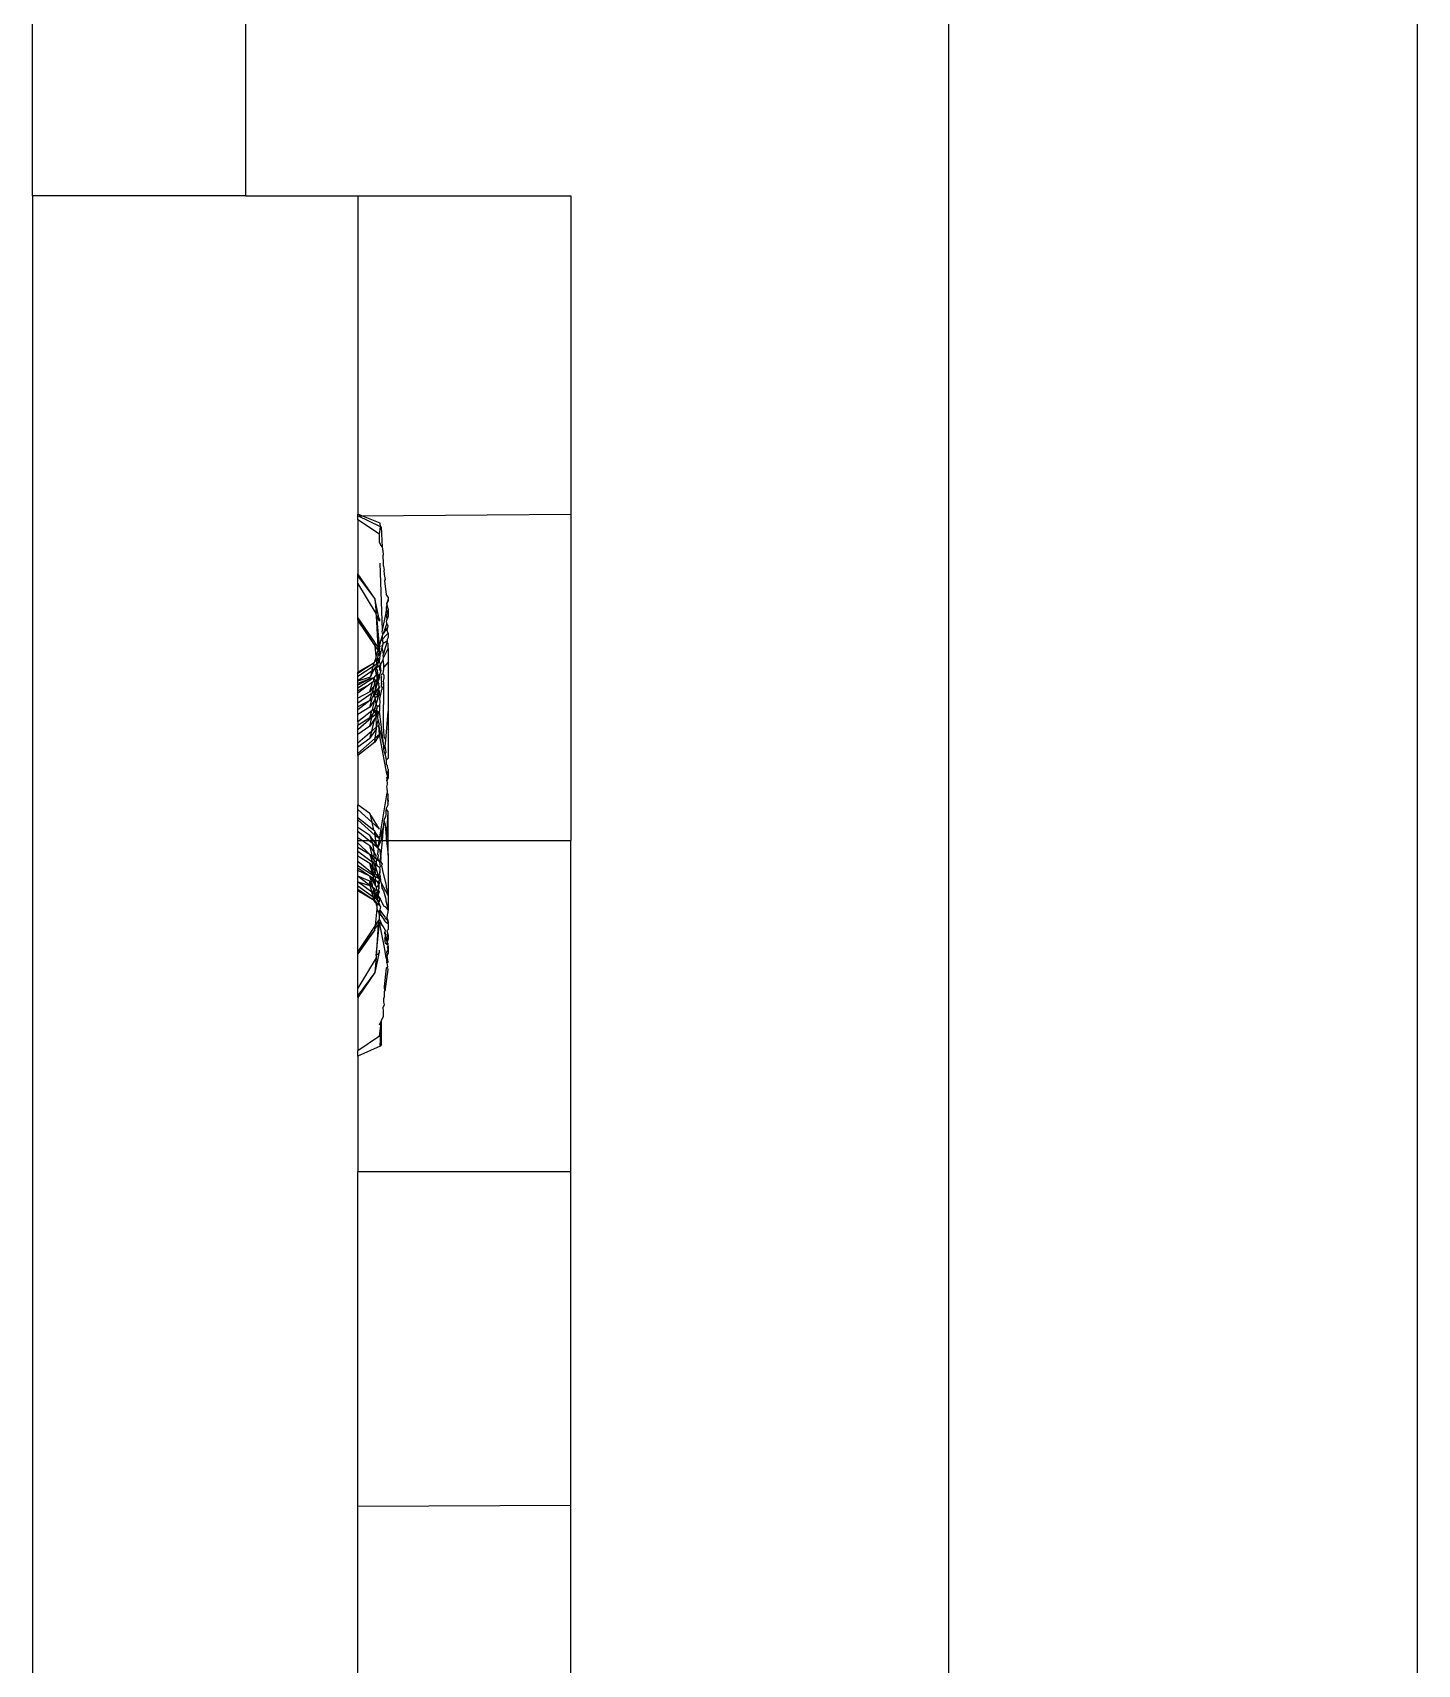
# Model space of a CAD drawing. Header units: millimetres. Extents: x 3212 to 6878, y 1640 to 3386.
# Drawn here: x 3315.74941 to 3315.7819, y 1643.66374 to 1643.70203 of the extents above; entities that cross this region are included whole.
import ezdxf

# ---------------------------------------------------------------- set-up
doc = ezdxf.new("R2010")
doc.units = ezdxf.units.MM
doc.header["$LTSCALE"] = 0.8

msp = doc.modelspace()

# ---------------------------------------------------------------- linework, layer by layer
for p, q in [((3315.781905, 1643.37076), (3315.781905, 1643.965655)), ((3315.749405, 1643.698197), (3315.749405, 1643.874454)), ((3315.754405, 1643.874454), (3315.754405, 1643.698197)), ((3315.770905, 1643.662759), (3315.770905, 1643.873858)), ((3315.749405, 1643.698197), (3315.749405, 1643.604962)), ((3315.754405, 1643.698197), (3315.749405, 1643.698197)), ((3315.754405, 1643.698197), (3315.757035, 1643.698197)), ((3315.757035, 1643.698197), (3315.762035, 1643.698197)), ((3315.757035, 1643.698197), (3315.757035, 1643.690733)), ((3315.762035, 1643.698197), (3315.762035, 1643.690728)), ((3315.757132, 1643.690693), (3315.757035, 1643.690733)), ((3315.757035, 1643.690692), (3315.757035, 1643.690733)), ((3315.757035, 1643.690692), (3315.757132, 1643.690693)), ((3315.757567, 1643.690435), (3315.757035, 1643.690692)), ((3315.757035, 1643.690594), (3315.757035, 1643.690692)), ((3315.757543, 1643.69026), (3315.757035, 1643.690594)), ((3315.757035, 1643.690594), (3315.757035, 1643.689332)), ((3315.757132, 1643.690693), (3315.762035, 1643.690728)), ((3315.757558, 1643.690518), (3315.757132, 1643.690693)), ((3315.757543, 1643.69026), (3315.757567, 1643.690435)), ((3315.757567, 1643.690435), (3315.757558, 1643.690518)), ((3315.757594, 1643.690422), (3315.757567, 1643.690435)), ((3315.757619, 1643.689958), (3315.757594, 1643.690422)), ((3315.762035, 1643.690728), (3315.762035, 1643.683071)), ((3315.757543, 1643.69007), (3315.757543, 1643.69026)), ((3315.757577, 1643.690004), (3315.757543, 1643.69007)), ((3315.757619, 1643.689958), (3315.757577, 1643.690004)), ((3315.757621, 1643.68992), (3315.757619, 1643.689958)), ((3315.757627, 1643.689883), (3315.757621, 1643.68992)), ((3315.757627, 1643.689883), (3315.757635, 1643.689764)), ((3315.75764, 1643.689574), (3315.757635, 1643.689764)), ((3315.757435, 1643.688749), (3315.757035, 1643.689332)), ((3315.757035, 1643.689286), (3315.757035, 1643.689332)), ((3315.757435, 1643.688749), (3315.757035, 1643.689286)), ((3315.757035, 1643.689113), (3315.757035, 1643.689286)), ((3315.757617, 1643.688007), (3315.757558, 1643.689583)), ((3315.757643, 1643.689512), (3315.75764, 1643.689574)), ((3315.757643, 1643.689512), (3315.757656, 1643.689415)), ((3315.757662, 1643.689312), (3315.757656, 1643.689415)), ((3315.757686, 1643.689193), (3315.757662, 1643.689312)), ((3315.757468, 1643.688399), (3315.757035, 1643.689113)), ((3315.757035, 1643.688307), (3315.757035, 1643.689113)), ((3315.757662, 1643.689159), (3315.757686, 1643.689193)), ((3315.757662, 1643.689159), (3315.757702, 1643.688854)), ((3315.757747, 1643.688782), (3315.757702, 1643.688854)), ((3315.757527, 1643.688301), (3315.757435, 1643.688749)), ((3315.757435, 1643.688749), (3315.757468, 1643.688399)), ((3315.757702, 1643.688415), (3315.757713, 1643.688482)), ((3315.757721, 1643.688629), (3315.757709, 1643.688555)), ((3315.757713, 1643.688482), (3315.757709, 1643.688555)), ((3315.757713, 1643.688482), (3315.757747, 1643.688333)), ((3315.757721, 1643.688629), (3315.757747, 1643.688686)), ((3315.757721, 1643.688629), (3315.757727, 1643.688663)), ((3315.757747, 1643.68851), (3315.757721, 1643.688629)), ((3315.757747, 1643.688735), (3315.757727, 1643.688663)), ((3315.757727, 1643.688663), (3315.757747, 1643.688686)), ((3315.757747, 1643.688782), (3315.757747, 1643.688735)), ((3315.757747, 1643.688735), (3315.757747, 1643.688686)), ((3315.757747, 1643.68851), (3315.757747, 1643.688333)), ((3315.757435, 1643.687723), (3315.757035, 1643.688307)), ((3315.757035, 1643.688243), (3315.757035, 1643.688307)), ((3315.757435, 1643.687723), (3315.757035, 1643.688243)), ((3315.757443, 1643.687642), (3315.757035, 1643.688243)), ((3315.757035, 1643.688243), (3315.757035, 1643.687022)), ((3315.757473, 1643.688344), (3315.757468, 1643.688399)), ((3315.757543, 1643.68822), (3315.757473, 1643.688344)), ((3315.757473, 1643.688344), (3315.757538, 1643.687629)), ((3315.757527, 1643.688301), (3315.757473, 1643.688344)), ((3315.757512, 1643.687615), (3315.757473, 1643.688344)), ((3315.757543, 1643.688274), (3315.757527, 1643.688301)), ((3315.757543, 1643.688274), (3315.757543, 1643.68822)), ((3315.757617, 1643.688007), (3315.757702, 1643.688415)), ((3315.757716, 1643.688167), (3315.757621, 1643.687909)), ((3315.757621, 1643.687909), (3315.757739, 1643.688068)), ((3315.757727, 1643.688266), (3315.757702, 1643.688415)), ((3315.757713, 1643.688216), (3315.757727, 1643.688266)), ((3315.757716, 1643.688167), (3315.757713, 1643.688216)), ((3315.757747, 1643.688105), (3315.757716, 1643.688167)), ((3315.757724, 1643.688002), (3315.757739, 1643.688068)), ((3315.757747, 1643.688333), (3315.757727, 1643.688266)), ((3315.757739, 1643.688068), (3315.757747, 1643.688105)), ((3315.757447, 1643.687699), (3315.757435, 1643.687723)), ((3315.757443, 1643.687642), (3315.757447, 1643.687699)), ((3315.757512, 1643.687615), (3315.757447, 1643.687699)), ((3315.757538, 1643.687629), (3315.757569, 1643.687717)), ((3315.757569, 1643.687717), (3315.757575, 1643.687754)), ((3315.757575, 1643.687754), (3315.757747, 1643.687938)), ((3315.757575, 1643.687754), (3315.757613, 1643.687882)), ((3315.757611, 1643.687966), (3315.757617, 1643.688007)), ((3315.757621, 1643.687909), (3315.757611, 1643.687966)), ((3315.757613, 1643.687882), (3315.757621, 1643.687909)), ((3315.757627, 1643.687754), (3315.757613, 1643.687882)), ((3315.757621, 1643.687646), (3315.757629, 1643.687706)), ((3315.757621, 1643.687646), (3315.75763, 1643.687678)), ((3315.757629, 1643.687706), (3315.757627, 1643.687754)), ((3315.757629, 1643.687706), (3315.757725, 1643.687755)), ((3315.75763, 1643.687678), (3315.757629, 1643.687706)), ((3315.75772, 1643.68772), (3315.757655, 1643.687514)), ((3315.757725, 1643.687755), (3315.75772, 1643.68772)), ((3315.75772, 1643.68772), (3315.757747, 1643.687682)), ((3315.757747, 1643.687938), (3315.757724, 1643.688002)), ((3315.757728, 1643.687787), (3315.757725, 1643.687755)), ((3315.757747, 1643.687833), (3315.757728, 1643.687787)), ((3315.757747, 1643.687938), (3315.757747, 1643.687833)), ((3315.757747, 1643.687586), (3315.757747, 1643.687682)), ((3315.757435, 1643.68728), (3315.757466, 1643.687361)), ((3315.757512, 1643.687541), (3315.757443, 1643.687642)), ((3315.757468, 1643.687393), (3315.757443, 1643.687642)), ((3315.757466, 1643.687361), (3315.757468, 1643.687393)), ((3315.757477, 1643.687307), (3315.757466, 1643.687361)), ((3315.757468, 1643.687393), (3315.757512, 1643.687541)), ((3315.757503, 1643.687325), (3315.757477, 1643.687307)), ((3315.757477, 1643.687307), (3315.75748, 1643.68728)), ((3315.757543, 1643.687321), (3315.75748, 1643.68728)), ((3315.757503, 1643.687325), (3315.757524, 1643.687447)), ((3315.757543, 1643.68735), (3315.757503, 1643.687325)), ((3315.757519, 1643.687275), (3315.757503, 1643.687325)), ((3315.757519, 1643.687301), (3315.757503, 1643.687325)), ((3315.757512, 1643.687615), (3315.757538, 1643.687629)), ((3315.757543, 1643.687572), (3315.757512, 1643.687615)), ((3315.757512, 1643.687541), (3315.757512, 1643.687615)), ((3315.757512, 1643.687541), (3315.757528, 1643.687594)), ((3315.757543, 1643.687495), (3315.757512, 1643.687541)), ((3315.757519, 1643.687301), (3315.757543, 1643.68735)), ((3315.757519, 1643.687275), (3315.757543, 1643.687321)), ((3315.757519, 1643.687275), (3315.757519, 1643.687301)), ((3315.757524, 1643.687447), (3315.757543, 1643.687495)), ((3315.757545, 1643.687461), (3315.757524, 1643.687447)), ((3315.757524, 1643.687447), (3315.757555, 1643.687406)), ((3315.757528, 1643.687594), (3315.757538, 1643.687629)), ((3315.757528, 1643.687594), (3315.757539, 1643.68754)), ((3315.757543, 1643.687572), (3315.757528, 1643.687594)), ((3315.757538, 1643.687629), (3315.757621, 1643.687646)), ((3315.757538, 1643.687629), (3315.757543, 1643.687572)), ((3315.757543, 1643.687572), (3315.757539, 1643.68754)), ((3315.757539, 1643.68754), (3315.757543, 1643.687495)), ((3315.757543, 1643.687495), (3315.757545, 1643.687461)), ((3315.757555, 1643.687406), (3315.757543, 1643.68735)), ((3315.757543, 1643.68735), (3315.757543, 1643.687321)), ((3315.757543, 1643.687254), (3315.757543, 1643.687321)), ((3315.757555, 1643.687406), (3315.757545, 1643.687461)), ((3315.757555, 1643.687406), (3315.757575, 1643.687479)), ((3315.757631, 1643.687321), (3315.757568, 1643.687212)), ((3315.757575, 1643.687479), (3315.757609, 1643.687603)), ((3315.757609, 1643.687603), (3315.757621, 1643.687646)), ((3315.757624, 1643.687539), (3315.757609, 1643.687603)), ((3315.757638, 1643.687447), (3315.757624, 1643.687539)), ((3315.757629, 1643.687409), (3315.757638, 1643.687447)), ((3315.757641, 1643.687368), (3315.757629, 1643.687409)), ((3315.757631, 1643.687321), (3315.757641, 1643.687368)), ((3315.757647, 1643.687202), (3315.757631, 1643.687321)), ((3315.757655, 1643.687514), (3315.757638, 1643.687447)), ((3315.757747, 1643.687586), (3315.757641, 1643.687368)), ((3315.757747, 1643.687586), (3315.757747, 1643.687254)), ((3315.757424, 1643.687243), (3315.757035, 1643.68699)), ((3315.757424, 1643.687243), (3315.757035, 1643.687022)), ((3315.757399, 1643.687158), (3315.757035, 1643.686917)), ((3315.757365, 1643.687044), (3315.757035, 1643.686821)), ((3315.757035, 1643.68699), (3315.757035, 1643.687022)), ((3315.757035, 1643.686917), (3315.757035, 1643.68699)), ((3315.757035, 1643.686821), (3315.757035, 1643.686917)), ((3315.757347, 1643.686949), (3315.757323, 1643.686902)), ((3315.757416, 1643.687078), (3315.757347, 1643.686949)), ((3315.757347, 1643.686949), (3315.757365, 1643.687044)), ((3315.757365, 1643.687044), (3315.757399, 1643.687158)), ((3315.757416, 1643.687078), (3315.757365, 1643.687044)), ((3315.757399, 1643.687158), (3315.757424, 1643.687243)), ((3315.757486, 1643.687213), (3315.757399, 1643.687158)), ((3315.757435, 1643.686917), (3315.757413, 1643.686887)), ((3315.757448, 1643.687139), (3315.757416, 1643.687078)), ((3315.757416, 1643.687078), (3315.75747, 1643.687124)), ((3315.757435, 1643.68728), (3315.757424, 1643.687243)), ((3315.75748, 1643.68728), (3315.757435, 1643.68728)), ((3315.757458, 1643.686932), (3315.757435, 1643.686917)), ((3315.757448, 1643.687139), (3315.75749, 1643.68717)), ((3315.757458, 1643.687052), (3315.75747, 1643.687124)), ((3315.757468, 1643.686993), (3315.757458, 1643.687052)), ((3315.757468, 1643.686993), (3315.757458, 1643.686932)), ((3315.757489, 1643.686935), (3315.757458, 1643.686932)), ((3315.757502, 1643.687052), (3315.757468, 1643.686993)), ((3315.757489, 1643.686935), (3315.757468, 1643.686993)), ((3315.75747, 1643.687124), (3315.757494, 1643.687136)), ((3315.75747, 1643.687124), (3315.757502, 1643.687052)), ((3315.757486, 1643.687213), (3315.75748, 1643.68728)), ((3315.757543, 1643.687254), (3315.757486, 1643.687213)), ((3315.757486, 1643.687213), (3315.757508, 1643.687236)), ((3315.75749, 1643.68717), (3315.757486, 1643.687213)), ((3315.757489, 1643.686935), (3315.757499, 1643.686973)), ((3315.757543, 1643.68697), (3315.757489, 1643.686935)), ((3315.757489, 1643.686935), (3315.757512, 1643.686951)), ((3315.757489, 1643.686859), (3315.757489, 1643.686935)), ((3315.757508, 1643.687236), (3315.75749, 1643.68717)), ((3315.757494, 1643.687136), (3315.75749, 1643.68717)), ((3315.757543, 1643.687165), (3315.757494, 1643.687136)), ((3315.757519, 1643.687148), (3315.757494, 1643.687136)), ((3315.757499, 1643.686973), (3315.757507, 1643.687001)), ((3315.757512, 1643.686951), (3315.757499, 1643.686973)), ((3315.757507, 1643.687001), (3315.757502, 1643.687052)), ((3315.757508, 1643.687236), (3315.757519, 1643.687275)), ((3315.757543, 1643.687254), (3315.757508, 1643.687236)), ((3315.757509, 1643.687194), (3315.757508, 1643.687236)), ((3315.757519, 1643.687148), (3315.757509, 1643.687194)), ((3315.757512, 1643.686951), (3315.757543, 1643.68697)), ((3315.757518, 1643.686899), (3315.757512, 1643.686951)), ((3315.757543, 1643.68697), (3315.757518, 1643.686899)), ((3315.757543, 1643.687165), (3315.757519, 1643.687148)), ((3315.757568, 1643.687212), (3315.757543, 1643.687254)), ((3315.757543, 1643.687165), (3315.757568, 1643.687212)), ((3315.757571, 1643.68718), (3315.757543, 1643.687165)), ((3315.757543, 1643.687165), (3315.757548, 1643.687091)), ((3315.757565, 1643.687001), (3315.757543, 1643.68697)), ((3315.757543, 1643.686898), (3315.757543, 1643.68697)), ((3315.757548, 1643.687091), (3315.757572, 1643.687034)), ((3315.757578, 1643.687067), (3315.757565, 1643.687001)), ((3315.757572, 1643.687034), (3315.757565, 1643.687001)), ((3315.757568, 1643.687212), (3315.757571, 1643.68718)), ((3315.757578, 1643.687067), (3315.757571, 1643.68718)), ((3315.757586, 1643.686964), (3315.757578, 1643.686933)), ((3315.757578, 1643.686933), (3315.75759, 1643.686906)), ((3315.757632, 1643.686992), (3315.757586, 1643.686964)), ((3315.757632, 1643.686992), (3315.757651, 1643.687094)), ((3315.757657, 1643.686935), (3315.757632, 1643.686992)), ((3315.75765, 1643.687141), (3315.757647, 1643.687202)), ((3315.757747, 1643.687254), (3315.75765, 1643.687141)), ((3315.757651, 1643.687094), (3315.75765, 1643.687141)), ((3315.757659, 1643.686884), (3315.757657, 1643.686935)), ((3315.757747, 1643.687254), (3315.757747, 1643.686102)), ((3315.757035, 1643.686821), (3315.757323, 1643.686902)), ((3315.757413, 1643.686887), (3315.757035, 1643.686646)), ((3315.757323, 1643.686864), (3315.757035, 1643.686756)), ((3315.757323, 1643.686864), (3315.757035, 1643.686719)), ((3315.757035, 1643.686756), (3315.757035, 1643.686821)), ((3315.757035, 1643.686719), (3315.757035, 1643.686756)), ((3315.757035, 1643.686646), (3315.757035, 1643.686719)), ((3315.757291, 1643.686716), (3315.757035, 1643.686531)), ((3315.757291, 1643.686716), (3315.757035, 1643.686582)), ((3315.757035, 1643.686582), (3315.757035, 1643.686646)), ((3315.757035, 1643.686531), (3315.757035, 1643.686582)), ((3315.757323, 1643.68656), (3315.757035, 1643.686413)), ((3315.757372, 1643.686531), (3315.757035, 1643.686297)), ((3315.757035, 1643.686413), (3315.757035, 1643.686531)), ((3315.757384, 1643.686784), (3315.757291, 1643.686716)), ((3315.757323, 1643.686864), (3315.757323, 1643.686902)), ((3315.757413, 1643.686887), (3315.757323, 1643.686864)), ((3315.757323, 1643.68656), (3315.757384, 1643.686784)), ((3315.757426, 1643.686719), (3315.757323, 1643.68656)), ((3315.757323, 1643.68636), (3315.757372, 1643.686531)), ((3315.757372, 1643.686531), (3315.757426, 1643.686719)), ((3315.757413, 1643.68656), (3315.757372, 1643.686531)), ((3315.757384, 1643.686784), (3315.757412, 1643.686803)), ((3315.757435, 1643.686792), (3315.757384, 1643.686784)), ((3315.757413, 1643.68656), (3315.757408, 1643.686472)), ((3315.757412, 1643.686803), (3315.757413, 1643.686887)), ((3315.757435, 1643.686792), (3315.757412, 1643.686803)), ((3315.757413, 1643.686887), (3315.757441, 1643.686824)), ((3315.757442, 1643.68658), (3315.757413, 1643.68656)), ((3315.757426, 1643.686719), (3315.757435, 1643.686792)), ((3315.757456, 1643.686727), (3315.757426, 1643.686719)), ((3315.757441, 1643.686824), (3315.757435, 1643.686792)), ((3315.757435, 1643.686495), (3315.757442, 1643.68658)), ((3315.757435, 1643.686495), (3315.757484, 1643.686572)), ((3315.757441, 1643.686824), (3315.757489, 1643.686859)), ((3315.757442, 1643.68658), (3315.757514, 1643.686805)), ((3315.757456, 1643.686727), (3315.757442, 1643.68658)), ((3315.757496, 1643.686617), (3315.757442, 1643.68658)), ((3315.757471, 1643.686787), (3315.757456, 1643.686727)), ((3315.757466, 1643.686261), (3315.757543, 1643.686537)), ((3315.757524, 1643.686837), (3315.757471, 1643.686787)), ((3315.757471, 1643.686787), (3315.757485, 1643.686809)), ((3315.757484, 1643.686572), (3315.757496, 1643.686617)), ((3315.757485, 1643.686809), (3315.757489, 1643.686859)), ((3315.757543, 1643.686898), (3315.757489, 1643.686859)), ((3315.757524, 1643.686837), (3315.757489, 1643.686859)), ((3315.757525, 1643.686625), (3315.757495, 1643.686499)), ((3315.757543, 1643.686537), (3315.757495, 1643.686499)), ((3315.757543, 1643.68665), (3315.757496, 1643.686617)), ((3315.757514, 1643.686805), (3315.757524, 1643.686837)), ((3315.757532, 1643.686756), (3315.757514, 1643.686805)), ((3315.757524, 1643.686837), (3315.757518, 1643.686899)), ((3315.757532, 1643.686756), (3315.757521, 1643.686716)), ((3315.757521, 1643.686716), (3315.757539, 1643.686686)), ((3315.757543, 1643.686898), (3315.757524, 1643.686837)), ((3315.757525, 1643.686625), (3315.757539, 1643.686686)), ((3315.757525, 1643.686625), (3315.757543, 1643.68665)), ((3315.75755, 1643.686572), (3315.757525, 1643.686625)), ((3315.757539, 1643.686686), (3315.757543, 1643.68665)), ((3315.757543, 1643.686537), (3315.75755, 1643.686572)), ((3315.757561, 1643.686467), (3315.757543, 1643.686537)), ((3315.757575, 1643.686529), (3315.757561, 1643.686467)), ((3315.757601, 1643.686741), (3315.757575, 1643.686698)), ((3315.757575, 1643.686698), (3315.757607, 1643.686661)), ((3315.757582, 1643.686586), (3315.757575, 1643.686529)), ((3315.757597, 1643.68662), (3315.757582, 1643.686586)), ((3315.757596, 1643.68681), (3315.757588, 1643.686766)), ((3315.757588, 1643.686766), (3315.757601, 1643.686741)), ((3315.757596, 1643.68681), (3315.75759, 1643.686906)), ((3315.757607, 1643.686661), (3315.757597, 1643.68662)), ((3315.757638, 1643.686794), (3315.757646, 1643.686855)), ((3315.757649, 1643.686771), (3315.757638, 1643.686794)), ((3315.757639, 1643.68575), (3315.757649, 1643.686771)), ((3315.757646, 1643.686855), (3315.757659, 1643.686884)), ((3315.757035, 1643.686297), (3315.757035, 1643.686413)), ((3315.757323, 1643.68636), (3315.757035, 1643.686206)), ((3315.757323, 1643.68636), (3315.757035, 1643.686137)), ((3315.757035, 1643.686206), (3315.757035, 1643.686297)), ((3315.757035, 1643.686137), (3315.757035, 1643.686206)), ((3315.757323, 1643.686204), (3315.757035, 1643.686031)), ((3315.757323, 1643.686204), (3315.757374, 1643.686403)), ((3315.757323, 1643.68636), (3315.757374, 1643.686403)), ((3315.757431, 1643.686368), (3315.757323, 1643.686204)), ((3315.757431, 1643.686368), (3315.757365, 1643.686111)), ((3315.757414, 1643.686149), (3315.757365, 1643.686111)), ((3315.757374, 1643.686403), (3315.757382, 1643.686438)), ((3315.757408, 1643.686472), (3315.757382, 1643.686438)), ((3315.757382, 1643.686438), (3315.757435, 1643.686468)), ((3315.757412, 1643.68607), (3315.757414, 1643.686149)), ((3315.757414, 1643.686149), (3315.757439, 1643.686168)), ((3315.757445, 1643.686421), (3315.757431, 1643.686368)), ((3315.757457, 1643.686331), (3315.757431, 1643.686368)), ((3315.757495, 1643.686499), (3315.757435, 1643.686495)), ((3315.757435, 1643.686468), (3315.757435, 1643.686495)), ((3315.757445, 1643.686421), (3315.757435, 1643.686468)), ((3315.757439, 1643.686168), (3315.757466, 1643.686261)), ((3315.757493, 1643.686179), (3315.757439, 1643.686168)), ((3315.757458, 1643.686031), (3315.757439, 1643.686168)), ((3315.757483, 1643.686446), (3315.757445, 1643.686421)), ((3315.757457, 1643.686331), (3315.757445, 1643.686421)), ((3315.757466, 1643.686261), (3315.757457, 1643.686331)), ((3315.757501, 1643.686215), (3315.757466, 1643.686261)), ((3315.757482, 1643.686134), (3315.757493, 1643.686179)), ((3315.757495, 1643.686499), (3315.757483, 1643.686446)), ((3315.757493, 1643.686179), (3315.757501, 1643.686215)), ((3315.757501, 1643.686215), (3315.757543, 1643.686248)), ((3315.757556, 1643.686311), (3315.757543, 1643.686248)), ((3315.757543, 1643.686248), (3315.757543, 1643.686105)), ((3315.757561, 1643.686467), (3315.757547, 1643.686411)), ((3315.757547, 1643.686411), (3315.757556, 1643.686311)), ((3315.757035, 1643.686031), (3315.757035, 1643.686137)), ((3315.757365, 1643.686111), (3315.757035, 1643.685858)), ((3315.757035, 1643.685858), (3315.757035, 1643.686031)), ((3315.757369, 1643.685955), (3315.757035, 1643.685666)), ((3315.757323, 1643.68595), (3315.757035, 1643.685773)), ((3315.757035, 1643.685858), (3315.757035, 1643.685773)), ((3315.757035, 1643.685666), (3315.757035, 1643.685773)), ((3315.757323, 1643.68595), (3315.757365, 1643.686111)), ((3315.757323, 1643.68595), (3315.757389, 1643.686039)), ((3315.757323, 1643.685754), (3315.757369, 1643.685955)), ((3315.757434, 1643.685931), (3315.757323, 1643.685754)), ((3315.757365, 1643.685638), (3315.757434, 1643.685931)), ((3315.757369, 1643.685955), (3315.757389, 1643.686039)), ((3315.757458, 1643.686031), (3315.757369, 1643.685955)), ((3315.757389, 1643.686039), (3315.757412, 1643.68607)), ((3315.757412, 1643.68607), (3315.757482, 1643.686134)), ((3315.757471, 1643.68599), (3315.757434, 1643.685931)), ((3315.757458, 1643.686031), (3315.757482, 1643.686134)), ((3315.757458, 1643.686031), (3315.7575, 1643.686092)), ((3315.757491, 1643.68606), (3315.757458, 1643.686031)), ((3315.757471, 1643.68599), (3315.757458, 1643.686031)), ((3315.757491, 1643.68606), (3315.757471, 1643.68599)), ((3315.757479, 1643.685735), (3315.757471, 1643.68599)), ((3315.757505, 1643.685954), (3315.757471, 1643.68599)), ((3315.757479, 1643.685735), (3315.757512, 1643.685898)), ((3315.757479, 1643.685735), (3315.757529, 1643.685769)), ((3315.7575, 1643.686092), (3315.757482, 1643.686134)), ((3315.757491, 1643.68606), (3315.757482, 1643.686134)), ((3315.757543, 1643.686105), (3315.757491, 1643.68606)), ((3315.757513, 1643.686015), (3315.757491, 1643.68606)), ((3315.757505, 1643.685954), (3315.757513, 1643.686015)), ((3315.757512, 1643.685898), (3315.757505, 1643.685954)), ((3315.757543, 1643.68579), (3315.757512, 1643.685898)), ((3315.757513, 1643.686015), (3315.757519, 1643.686066)), ((3315.757519, 1643.686066), (3315.757543, 1643.686105)), ((3315.757529, 1643.685769), (3315.757543, 1643.68579)), ((3315.757543, 1643.685557), (3315.757529, 1643.685769)), ((3315.757639, 1643.685342), (3315.757529, 1643.685769)), ((3315.757639, 1643.685342), (3315.757543, 1643.686105)), ((3315.757692, 1643.685424), (3315.757747, 1643.686102)), ((3315.757747, 1643.686102), (3315.757747, 1643.685005)), ((3315.757323, 1643.685754), (3315.757035, 1643.68556)), ((3315.757035, 1643.68556), (3315.757035, 1643.685666)), ((3315.757365, 1643.685638), (3315.757035, 1643.685358)), ((3315.757035, 1643.685358), (3315.757035, 1643.68556)), ((3315.757447, 1643.685472), (3315.757035, 1643.68511)), ((3315.757323, 1643.685462), (3315.757035, 1643.685265)), ((3315.757435, 1643.68538), (3315.757035, 1643.685063)), ((3315.757323, 1643.685462), (3315.757472, 1643.685684)), ((3315.757323, 1643.685462), (3315.757365, 1643.685638)), ((3315.757479, 1643.685735), (3315.757365, 1643.685638)), ((3315.757543, 1643.685557), (3315.757435, 1643.68538)), ((3315.757435, 1643.68538), (3315.757447, 1643.685472)), ((3315.757447, 1643.685472), (3315.757472, 1643.685684)), ((3315.757543, 1643.685557), (3315.757447, 1643.685472)), ((3315.757472, 1643.685684), (3315.757479, 1643.685735)), ((3315.757718, 1643.684635), (3315.757543, 1643.685557)), ((3315.757654, 1643.685528), (3315.757639, 1643.68575)), ((3315.757666, 1643.685492), (3315.757654, 1643.685528)), ((3315.757692, 1643.685424), (3315.757666, 1643.685492)), ((3315.757678, 1643.685285), (3315.757692, 1643.685424)), ((3315.757035, 1643.685265), (3315.757035, 1643.685358)), ((3315.757035, 1643.68511), (3315.757035, 1643.685265)), ((3315.757035, 1643.685063), (3315.757035, 1643.68511)), ((3315.757035, 1643.685063), (3315.757035, 1643.68391)), ((3315.757649, 1643.685287), (3315.757639, 1643.685342)), ((3315.75765, 1643.685207), (3315.757649, 1643.685287)), ((3315.75765, 1643.685207), (3315.757678, 1643.685285)), ((3315.75766, 1643.685148), (3315.75765, 1643.685207)), ((3315.757683, 1643.685096), (3315.75766, 1643.685148)), ((3315.757702, 1643.685144), (3315.757678, 1643.685285)), ((3315.757683, 1643.685096), (3315.757702, 1643.685144)), ((3315.757693, 1643.685042), (3315.757683, 1643.685096)), ((3315.757706, 1643.685007), (3315.757693, 1643.685042)), ((3315.757707, 1643.684963), (3315.757706, 1643.685007)), ((3315.757747, 1643.685005), (3315.757707, 1643.684963)), ((3315.757714, 1643.684926), (3315.757707, 1643.684963)), ((3315.757711, 1643.684852), (3315.757714, 1643.684926)), ((3315.757711, 1643.684852), (3315.757733, 1643.684835)), ((3315.757718, 1643.684635), (3315.757742, 1643.684668)), ((3315.757745, 1643.684571), (3315.757718, 1643.684635)), ((3315.757735, 1643.684809), (3315.757733, 1643.684835)), ((3315.757747, 1643.684745), (3315.757735, 1643.684809)), ((3315.757742, 1643.684668), (3315.757747, 1643.684705)), ((3315.757745, 1643.684571), (3315.757747, 1643.684642)), ((3315.757747, 1643.684745), (3315.757747, 1643.684705)), ((3315.757747, 1643.684705), (3315.757747, 1643.684642)), ((3315.757747, 1643.684642), (3315.757747, 1643.684597)), ((3315.757726, 1643.684393), (3315.757707, 1643.684333)), ((3315.757707, 1643.684333), (3315.757718, 1643.684303)), ((3315.757718, 1643.684303), (3315.757715, 1643.684268)), ((3315.757715, 1643.684268), (3315.757728, 1643.684228)), ((3315.757747, 1643.684542), (3315.757718, 1643.684472)), ((3315.757718, 1643.684472), (3315.757723, 1643.684514)), ((3315.757718, 1643.684472), (3315.757729, 1643.684428)), ((3315.757721, 1643.684544), (3315.757747, 1643.684597)), ((3315.757721, 1643.684544), (3315.757745, 1643.684571)), ((3315.757723, 1643.684514), (3315.757721, 1643.684544)), ((3315.757728, 1643.684228), (3315.757725, 1643.684188)), ((3315.757729, 1643.684428), (3315.757726, 1643.684393)), ((3315.757747, 1643.684597), (3315.757747, 1643.684542)), ((3315.757323, 1643.683704), (3315.757035, 1643.68391)), ((3315.757035, 1643.683802), (3315.757035, 1643.68391)), ((3315.757543, 1643.683107), (3315.757725, 1643.684188)), ((3315.757727, 1643.683866), (3315.757702, 1643.683819)), ((3315.757747, 1643.684162), (3315.757725, 1643.684188)), ((3315.757747, 1643.684124), (3315.757725, 1643.684188)), ((3315.757742, 1643.683902), (3315.757727, 1643.683866)), ((3315.757747, 1643.684016), (3315.75774, 1643.68395)), ((3315.75774, 1643.68395), (3315.757747, 1643.683976)), ((3315.75774, 1643.68395), (3315.757742, 1643.683902)), ((3315.757744, 1643.684045), (3315.757747, 1643.684079)), ((3315.757747, 1643.684016), (3315.757744, 1643.684045)), ((3315.757747, 1643.683976), (3315.757744, 1643.684045)), ((3315.757747, 1643.684124), (3315.757747, 1643.684162)), ((3315.757747, 1643.684079), (3315.757747, 1643.684124)), ((3315.757747, 1643.684016), (3315.757747, 1643.684079)), ((3315.757368, 1643.683499), (3315.757035, 1643.683802)), ((3315.757035, 1643.683606), (3315.757035, 1643.683802)), ((3315.757409, 1643.683313), (3315.757035, 1643.683606)), ((3315.757035, 1643.683554), (3315.757035, 1643.683606)), ((3315.757448, 1643.683191), (3315.757035, 1643.683554)), ((3315.757035, 1643.68338), (3315.757035, 1643.683554)), ((3315.757543, 1643.683339), (3315.757323, 1643.683704)), ((3315.757323, 1643.683704), (3315.757368, 1643.683499)), ((3315.757543, 1643.683339), (3315.757368, 1643.683499)), ((3315.757368, 1643.683499), (3315.757409, 1643.683313)), ((3315.75765, 1643.683442), (3315.757652, 1643.683521)), ((3315.757652, 1643.683521), (3315.757662, 1643.683581)), ((3315.757652, 1643.683521), (3315.757679, 1643.683441)), ((3315.757685, 1643.683634), (3315.757662, 1643.683581)), ((3315.757694, 1643.683685), (3315.757685, 1643.683634)), ((3315.757702, 1643.683819), (3315.757694, 1643.683771)), ((3315.757694, 1643.683771), (3315.757694, 1643.683685)), ((3315.757702, 1643.683819), (3315.757725, 1643.683767)), ((3315.757713, 1643.683071), (3315.757747, 1643.683739)), ((3315.757725, 1643.683767), (3315.757747, 1643.683739)), ((3315.757747, 1643.683071), (3315.757747, 1643.683739)), ((3315.757323, 1643.68319), (3315.757035, 1643.68338)), ((3315.757035, 1643.683286), (3315.757035, 1643.68338)), ((3315.757296, 1643.683071), (3315.757035, 1643.683286)), ((3315.757035, 1643.683134), (3315.757035, 1643.683286)), ((3315.75713, 1643.683071), (3315.757035, 1643.683134)), ((3315.757035, 1643.683071), (3315.757035, 1643.683134)), ((3315.757323, 1643.68319), (3315.757358, 1643.683071)), ((3315.757404, 1643.683071), (3315.757323, 1643.68319)), ((3315.757435, 1643.683292), (3315.757409, 1643.683313)), ((3315.757435, 1643.683292), (3315.757439, 1643.683263)), ((3315.757439, 1643.683263), (3315.757543, 1643.683107)), ((3315.757448, 1643.683191), (3315.757439, 1643.683263)), ((3315.757543, 1643.683107), (3315.757448, 1643.683191)), ((3315.757463, 1643.683068), (3315.757448, 1643.683191)), ((3315.757542, 1643.683071), (3315.757543, 1643.683107)), ((3315.757543, 1643.683107), (3315.75764, 1643.683386)), ((3315.75764, 1643.683386), (3315.757575, 1643.683071)), ((3315.757613, 1643.683071), (3315.75764, 1643.683386)), ((3315.75764, 1643.683386), (3315.75765, 1643.683442)), ((3315.757679, 1643.683441), (3315.757713, 1643.683071)), ((3315.757035, 1643.683071), (3315.75713, 1643.683071)), ((3315.757035, 1643.683019), (3315.757035, 1643.683071)), ((3315.757323, 1643.68274), (3315.757035, 1643.683019)), ((3315.757035, 1643.682908), (3315.757035, 1643.683019)), ((3315.757323, 1643.68274), (3315.757035, 1643.682908)), ((3315.757035, 1643.682815), (3315.757035, 1643.682908)), ((3315.757385, 1643.682553), (3315.757035, 1643.682815)), ((3315.757035, 1643.6827), (3315.757035, 1643.682815)), ((3315.757323, 1643.682535), (3315.757035, 1643.6827)), ((3315.757035, 1643.68258), (3315.757035, 1643.6827)), ((3315.757323, 1643.682945), (3315.75713, 1643.683071)), ((3315.75713, 1643.683071), (3315.757296, 1643.683071)), ((3315.757378, 1643.683003), (3315.757296, 1643.683071)), ((3315.757296, 1643.683071), (3315.757358, 1643.683071)), ((3315.757323, 1643.682945), (3315.757423, 1643.68278)), ((3315.757373, 1643.682727), (3315.757323, 1643.682945)), ((3315.757323, 1643.68274), (3315.757385, 1643.682553)), ((3315.757393, 1643.682644), (3315.757323, 1643.68274)), ((3315.757373, 1643.682727), (3315.757323, 1643.68274)), ((3315.757358, 1643.683071), (3315.757378, 1643.683003)), ((3315.757358, 1643.683071), (3315.757404, 1643.683071)), ((3315.757393, 1643.682644), (3315.757373, 1643.682727)), ((3315.757452, 1643.682659), (3315.757373, 1643.682727)), ((3315.757481, 1643.682918), (3315.757378, 1643.683003)), ((3315.757378, 1643.683003), (3315.757423, 1643.68278)), ((3315.757475, 1643.682967), (3315.757404, 1643.683071)), ((3315.757404, 1643.683071), (3315.757463, 1643.683068)), ((3315.757418, 1643.682609), (3315.757423, 1643.68278)), ((3315.757423, 1643.68278), (3315.757461, 1643.682716)), ((3315.757461, 1643.682716), (3315.757452, 1643.682659)), ((3315.757463, 1643.683068), (3315.75749, 1643.683071)), ((3315.757475, 1643.682967), (3315.757463, 1643.683068)), ((3315.757481, 1643.682918), (3315.757475, 1643.682967)), ((3315.757475, 1643.682967), (3315.75749, 1643.682945)), ((3315.75749, 1643.682945), (3315.757481, 1643.682918)), ((3315.757518, 1643.682887), (3315.757481, 1643.682918)), ((3315.75749, 1643.683071), (3315.757542, 1643.683071)), ((3315.757518, 1643.682887), (3315.757501, 1643.682751)), ((3315.757521, 1643.682727), (3315.757501, 1643.682751)), ((3315.757511, 1643.682672), (3315.757521, 1643.682727)), ((3315.757518, 1643.682887), (3315.757525, 1643.682937)), ((3315.757543, 1643.682866), (3315.757518, 1643.682887)), ((3315.757525, 1643.682937), (3315.757542, 1643.683071)), ((3315.757575, 1643.683071), (3315.757525, 1643.682937)), ((3315.757542, 1643.683071), (3315.757575, 1643.683071)), ((3315.757543, 1643.682866), (3315.75758, 1643.682672)), ((3315.757575, 1643.683071), (3315.757613, 1643.683071)), ((3315.75758, 1643.682672), (3315.757613, 1643.683071)), ((3315.757613, 1643.683071), (3315.757713, 1643.683071)), ((3315.757713, 1643.683071), (3315.757747, 1643.682723)), ((3315.757713, 1643.683071), (3315.757747, 1643.683071)), ((3315.757747, 1643.682723), (3315.757747, 1643.683071)), ((3315.757747, 1643.683071), (3315.762035, 1643.683071)), ((3315.757747, 1643.682723), (3315.757747, 1643.681777)), ((3315.762035, 1643.675307), (3315.762035, 1643.683071)), ((3315.757383, 1643.682294), (3315.757035, 1643.68258)), ((3315.757035, 1643.682479), (3315.757035, 1643.68258)), ((3315.757394, 1643.682252), (3315.757035, 1643.682479)), ((3315.757035, 1643.682421), (3315.757035, 1643.682479)), ((3315.757289, 1643.682248), (3315.757035, 1643.682421)), ((3315.757035, 1643.68237), (3315.757035, 1643.682421)), ((3315.757289, 1643.682248), (3315.757035, 1643.68237)), ((3315.757035, 1643.682231), (3315.757035, 1643.68237)), ((3315.757323, 1643.682535), (3315.757423, 1643.682366)), ((3315.757383, 1643.682294), (3315.757323, 1643.682535)), ((3315.757383, 1643.682294), (3315.757385, 1643.682553)), ((3315.75742, 1643.682527), (3315.757385, 1643.682553)), ((3315.757418, 1643.682609), (3315.757393, 1643.682644)), ((3315.757408, 1643.682274), (3315.757423, 1643.682366)), ((3315.757477, 1643.682557), (3315.757418, 1643.682609)), ((3315.75742, 1643.682527), (3315.757418, 1643.682609)), ((3315.757469, 1643.682491), (3315.75742, 1643.682527)), ((3315.757423, 1643.682366), (3315.75742, 1643.682527)), ((3315.757446, 1643.682507), (3315.75742, 1643.682527)), ((3315.757423, 1643.682366), (3315.757448, 1643.682324)), ((3315.757435, 1643.682253), (3315.757448, 1643.682324)), ((3315.757448, 1643.682324), (3315.757443, 1643.68229)), ((3315.757446, 1643.682507), (3315.757477, 1643.682557)), ((3315.757469, 1643.682491), (3315.757446, 1643.682507)), ((3315.757463, 1643.682447), (3315.757446, 1643.682507)), ((3315.757448, 1643.682324), (3315.757463, 1643.682447)), ((3315.757452, 1643.682659), (3315.757486, 1643.68263)), ((3315.757463, 1643.682447), (3315.757469, 1643.682491)), ((3315.757543, 1643.682163), (3315.757463, 1643.682447)), ((3315.757498, 1643.682468), (3315.757469, 1643.682491)), ((3315.757474, 1643.682531), (3315.757477, 1643.682557)), ((3315.757498, 1643.682468), (3315.757474, 1643.682531)), ((3315.757477, 1643.682557), (3315.757486, 1643.68263)), ((3315.757486, 1643.68263), (3315.757511, 1643.682672)), ((3315.757486, 1643.68263), (3315.757543, 1643.68258)), ((3315.757486, 1643.68263), (3315.75752, 1643.682601)), ((3315.757543, 1643.682435), (3315.757498, 1643.682468)), ((3315.75752, 1643.682601), (3315.757511, 1643.682672)), ((3315.757543, 1643.68258), (3315.75752, 1643.682601)), ((3315.757543, 1643.68258), (3315.75758, 1643.682672)), ((3315.757543, 1643.68258), (3315.757561, 1643.682453)), ((3315.757561, 1643.682453), (3315.757543, 1643.682435)), ((3315.757543, 1643.682435), (3315.757555, 1643.682379)), ((3315.757552, 1643.682342), (3315.757546, 1643.682274)), ((3315.757555, 1643.682379), (3315.757552, 1643.682342)), ((3315.757556, 1643.682309), (3315.757552, 1643.682342)), ((3315.75758, 1643.682672), (3315.757571, 1643.682575)), ((3315.757571, 1643.682575), (3315.757609, 1643.682516)), ((3315.757609, 1643.682516), (3315.75759, 1643.682488)), ((3315.75759, 1643.682488), (3315.757625, 1643.682329)), ((3315.757625, 1643.682329), (3315.757695, 1643.682054)), ((3315.757323, 1643.68212), (3315.757035, 1643.682231)), ((3315.757323, 1643.682017), (3315.757035, 1643.682231)), ((3315.757035, 1643.682102), (3315.757035, 1643.682231)), ((3315.757035, 1643.682102), (3315.757323, 1643.682017)), ((3315.757368, 1643.68186), (3315.757035, 1643.682102)), ((3315.757035, 1643.681996), (3315.757035, 1643.682102)), ((3315.757401, 1643.681741), (3315.757035, 1643.681996)), ((3315.757035, 1643.681924), (3315.757035, 1643.681996)), ((3315.757323, 1643.682231), (3315.757289, 1643.682248)), ((3315.757323, 1643.682231), (3315.757456, 1643.682006)), ((3315.757379, 1643.682021), (3315.757323, 1643.682231)), ((3315.757417, 1643.682159), (3315.757323, 1643.682231)), ((3315.757323, 1643.68212), (3315.757358, 1643.681994)), ((3315.757323, 1643.682017), (3315.757323, 1643.68212)), ((3315.757382, 1643.681976), (3315.757323, 1643.682017)), ((3315.757323, 1643.682017), (3315.757368, 1643.68186)), ((3315.757358, 1643.681994), (3315.757379, 1643.682021)), ((3315.757382, 1643.681976), (3315.757358, 1643.681994)), ((3315.757382, 1643.681976), (3315.757379, 1643.682021)), ((3315.757435, 1643.681932), (3315.757382, 1643.681976)), ((3315.757392, 1643.68195), (3315.757382, 1643.681976)), ((3315.757394, 1643.682252), (3315.757383, 1643.682294)), ((3315.757408, 1643.682274), (3315.757383, 1643.682294)), ((3315.757392, 1643.68195), (3315.75741, 1643.681906)), ((3315.757435, 1643.681932), (3315.757392, 1643.68195)), ((3315.757435, 1643.682225), (3315.757394, 1643.682252)), ((3315.757417, 1643.682159), (3315.757394, 1643.682252)), ((3315.757435, 1643.682225), (3315.757408, 1643.682274)), ((3315.75741, 1643.681906), (3315.757435, 1643.681932)), ((3315.757456, 1643.682133), (3315.757417, 1643.682159)), ((3315.757456, 1643.682006), (3315.757417, 1643.682159)), ((3315.757435, 1643.682225), (3315.757435, 1643.682253)), ((3315.757435, 1643.682225), (3315.757456, 1643.682133)), ((3315.757503, 1643.682197), (3315.757435, 1643.682225)), ((3315.757435, 1643.681932), (3315.757446, 1643.681903)), ((3315.757443, 1643.68229), (3315.757478, 1643.682273)), ((3315.757456, 1643.682006), (3315.757456, 1643.682133)), ((3315.757492, 1643.682108), (3315.757456, 1643.682133)), ((3315.757456, 1643.682006), (3315.757474, 1643.681975)), ((3315.757532, 1643.682041), (3315.757474, 1643.681975)), ((3315.757482, 1643.681903), (3315.757474, 1643.681975)), ((3315.757478, 1643.682273), (3315.757503, 1643.682197)), ((3315.757543, 1643.682073), (3315.757492, 1643.682108)), ((3315.757532, 1643.682041), (3315.757492, 1643.682108)), ((3315.757543, 1643.682163), (3315.757503, 1643.682197)), ((3315.757527, 1643.681979), (3315.757522, 1643.681924)), ((3315.757522, 1643.681924), (3315.757535, 1643.681948)), ((3315.757532, 1643.682041), (3315.757527, 1643.681979)), ((3315.757527, 1643.681979), (3315.757541, 1643.682003)), ((3315.757535, 1643.681948), (3315.757527, 1643.681979)), ((3315.757532, 1643.682109), (3315.757543, 1643.682163)), ((3315.757532, 1643.682041), (3315.757532, 1643.682109)), ((3315.757532, 1643.682109), (3315.757543, 1643.682073)), ((3315.757543, 1643.682073), (3315.757532, 1643.682041)), ((3315.757541, 1643.682003), (3315.757532, 1643.682041)), ((3315.757565, 1643.682235), (3315.757543, 1643.682163)), ((3315.757543, 1643.682163), (3315.757581, 1643.682103)), ((3315.757546, 1643.682274), (3315.757556, 1643.682309)), ((3315.757546, 1643.682274), (3315.757565, 1643.682235)), ((3315.757562, 1643.682208), (3315.757565, 1643.682235)), ((3315.757574, 1643.682157), (3315.757562, 1643.682208)), ((3315.757581, 1643.682103), (3315.757574, 1643.682157)), ((3315.757581, 1643.682103), (3315.757595, 1643.68207)), ((3315.757595, 1643.68207), (3315.757592, 1643.682013)), ((3315.757592, 1643.682013), (3315.757599, 1643.681952)), ((3315.757747, 1643.681777), (3315.757595, 1643.68207)), ((3315.757599, 1643.681952), (3315.757639, 1643.681889)), ((3315.757695, 1643.682054), (3315.757703, 1643.682011)), ((3315.757703, 1643.682011), (3315.757702, 1643.681979)), ((3315.757702, 1643.681979), (3315.757747, 1643.681777)), ((3315.757424, 1643.68166), (3315.757035, 1643.681924)), ((3315.757035, 1643.681892), (3315.757035, 1643.681924)), ((3315.757424, 1643.68166), (3315.757035, 1643.681892)), ((3315.757035, 1643.680467), (3315.757035, 1643.681892)), ((3315.757392, 1643.68187), (3315.757368, 1643.68186)), ((3315.757368, 1643.68186), (3315.757402, 1643.681835)), ((3315.757401, 1643.681741), (3315.757368, 1643.68186)), ((3315.757392, 1643.68187), (3315.75741, 1643.681906)), ((3315.757402, 1643.681835), (3315.757392, 1643.68187)), ((3315.757434, 1643.681718), (3315.757401, 1643.681741)), ((3315.757424, 1643.68166), (3315.757401, 1643.681741)), ((3315.757455, 1643.681796), (3315.757402, 1643.681835)), ((3315.757402, 1643.681835), (3315.757434, 1643.681718)), ((3315.75741, 1643.681906), (3315.757455, 1643.681796)), ((3315.757424, 1643.68166), (3315.757434, 1643.681718)), ((3315.757435, 1643.681623), (3315.757424, 1643.68166)), ((3315.757457, 1643.681638), (3315.757424, 1643.68166)), ((3315.757457, 1643.681733), (3315.757434, 1643.681718)), ((3315.757475, 1643.68169), (3315.757434, 1643.681718)), ((3315.757491, 1643.681585), (3315.757435, 1643.681623)), ((3315.757467, 1643.681601), (3315.757435, 1643.681623)), ((3315.757455, 1643.681796), (3315.757446, 1643.681903)), ((3315.757482, 1643.681903), (3315.757446, 1643.681903)), ((3315.757446, 1643.681772), (3315.757455, 1643.681796)), ((3315.757479, 1643.681779), (3315.757446, 1643.681772)), ((3315.757457, 1643.681733), (3315.757446, 1643.681772)), ((3315.757455, 1643.681796), (3315.757491, 1643.681866)), ((3315.757455, 1643.681796), (3315.757479, 1643.681779)), ((3315.757455, 1643.681796), (3315.757457, 1643.681733)), ((3315.757479, 1643.681779), (3315.757457, 1643.681733)), ((3315.757475, 1643.68169), (3315.757457, 1643.681733)), ((3315.757491, 1643.681585), (3315.757457, 1643.681638)), ((3315.757457, 1643.681638), (3315.757467, 1643.681601)), ((3315.757467, 1643.681601), (3315.757491, 1643.681585)), ((3315.757486, 1643.681532), (3315.757467, 1643.681601)), ((3315.757475, 1643.68169), (3315.757507, 1643.681758)), ((3315.757499, 1643.681673), (3315.757475, 1643.68169)), ((3315.757491, 1643.681866), (3315.757479, 1643.681779)), ((3315.757479, 1643.681779), (3315.75751, 1643.681792)), ((3315.757507, 1643.681758), (3315.757479, 1643.681779)), ((3315.757482, 1643.681903), (3315.757491, 1643.681866)), ((3315.757482, 1643.681903), (3315.757517, 1643.681877)), ((3315.757491, 1643.681585), (3315.757486, 1643.681532)), ((3315.757491, 1643.681866), (3315.757517, 1643.681877)), ((3315.757543, 1643.681858), (3315.757491, 1643.681866)), ((3315.757523, 1643.681826), (3315.757491, 1643.681866)), ((3315.757543, 1643.681579), (3315.757491, 1643.681585)), ((3315.757543, 1643.681549), (3315.757491, 1643.681585)), ((3315.757499, 1643.681673), (3315.757513, 1643.681723)), ((3315.757499, 1643.681673), (3315.757501, 1643.681699)), ((3315.757543, 1643.681642), (3315.757499, 1643.681673)), ((3315.757499, 1643.681673), (3315.757516, 1643.681645)), ((3315.757525, 1643.681616), (3315.757499, 1643.681673)), ((3315.757501, 1643.681699), (3315.757513, 1643.681723)), ((3315.757523, 1643.681826), (3315.757507, 1643.681758)), ((3315.757507, 1643.681758), (3315.75751, 1643.681792)), ((3315.757507, 1643.681758), (3315.757543, 1643.681732)), ((3315.757513, 1643.681723), (3315.757507, 1643.681758)), ((3315.75751, 1643.681792), (3315.757523, 1643.681826)), ((3315.757543, 1643.681732), (3315.75751, 1643.681792)), ((3315.757516, 1643.681645), (3315.757543, 1643.681642)), ((3315.757525, 1643.681616), (3315.757516, 1643.681645)), ((3315.757543, 1643.681579), (3315.757516, 1643.681645)), ((3315.757522, 1643.681924), (3315.757517, 1643.681877)), ((3315.757543, 1643.681858), (3315.757517, 1643.681877)), ((3315.757523, 1643.681826), (3315.757517, 1643.681877)), ((3315.757543, 1643.681858), (3315.757522, 1643.681924)), ((3315.757523, 1643.681826), (3315.757543, 1643.681858)), ((3315.757525, 1643.681616), (3315.757543, 1643.681642)), ((3315.757543, 1643.681549), (3315.757525, 1643.681616)), ((3315.757552, 1643.681683), (3315.757543, 1643.681732)), ((3315.757573, 1643.68171), (3315.757543, 1643.681732)), ((3315.757543, 1643.681642), (3315.757552, 1643.681683)), ((3315.757543, 1643.681579), (3315.757543, 1643.681549)), ((3315.757543, 1643.681549), (3315.757569, 1643.681518)), ((3315.75758, 1643.681676), (3315.757573, 1643.68171)), ((3315.757651, 1643.681527), (3315.75758, 1643.681676)), ((3315.757639, 1643.681889), (3315.757689, 1643.681725)), ((3315.757689, 1643.681725), (3315.757697, 1643.68169)), ((3315.757697, 1643.68169), (3315.757696, 1643.681656)), ((3315.757696, 1643.681656), (3315.757747, 1643.681446)), ((3315.757747, 1643.681777), (3315.757747, 1643.681446)), ((3315.75748, 1643.681464), (3315.757444, 1643.681077)), ((3315.757518, 1643.681188), (3315.757444, 1643.681077)), ((3315.757486, 1643.681532), (3315.75748, 1643.681464)), ((3315.757524, 1643.681395), (3315.75748, 1643.681464)), ((3315.757518, 1643.681188), (3315.757512, 1643.681099)), ((3315.757543, 1643.681225), (3315.757518, 1643.681188)), ((3315.757543, 1643.681149), (3315.757518, 1643.681188)), ((3315.757543, 1643.681414), (3315.757524, 1643.681395)), ((3315.757524, 1643.681395), (3315.75753, 1643.681358)), ((3315.75753, 1643.681358), (3315.757548, 1643.681307)), ((3315.757557, 1643.681443), (3315.757543, 1643.681414)), ((3315.757543, 1643.681414), (3315.757553, 1643.681376)), ((3315.757543, 1643.681225), (3315.757548, 1643.681307)), ((3315.757558, 1643.681191), (3315.757543, 1643.681225)), ((3315.757553, 1643.681376), (3315.757548, 1643.681307)), ((3315.75768, 1643.681181), (3315.757553, 1643.681376)), ((3315.757559, 1643.681473), (3315.757557, 1643.681443)), ((3315.757682, 1643.681278), (3315.757557, 1643.681443)), ((3315.757615, 1643.681066), (3315.757558, 1643.681191)), ((3315.757569, 1643.681518), (3315.757559, 1643.681473)), ((3315.757693, 1643.681503), (3315.757651, 1643.681527)), ((3315.757686, 1643.681153), (3315.75768, 1643.681181)), ((3315.757687, 1643.681231), (3315.757682, 1643.681278)), ((3315.757734, 1643.681203), (3315.757687, 1643.681231)), ((3315.757747, 1643.681446), (3315.757693, 1643.681503)), ((3315.757747, 1643.681446), (3315.757717, 1643.681269)), ((3315.757731, 1643.681228), (3315.757717, 1643.681269)), ((3315.757731, 1643.681228), (3315.757747, 1643.681156)), ((3315.757734, 1643.681203), (3315.757731, 1643.681228)), ((3315.757747, 1643.681156), (3315.757734, 1643.681203)), ((3315.757444, 1643.681077), (3315.757035, 1643.680467)), ((3315.757435, 1643.680974), (3315.757035, 1643.680414)), ((3315.757435, 1643.680974), (3315.757035, 1643.680467)), ((3315.757435, 1643.680974), (3315.757438, 1643.681008)), ((3315.757438, 1643.681008), (3315.757444, 1643.681077)), ((3315.757466, 1643.681045), (3315.757438, 1643.681008)), ((3315.757512, 1643.681099), (3315.757466, 1643.681045)), ((3315.75747, 1643.680372), (3315.757543, 1643.681149)), ((3315.757512, 1643.681099), (3315.75747, 1643.680372)), ((3315.757543, 1643.681149), (3315.757512, 1643.681099)), ((3315.757668, 1643.680519), (3315.757543, 1643.681149)), ((3315.757543, 1643.681149), (3315.757615, 1643.681066)), ((3315.757615, 1643.681066), (3315.757648, 1643.68102)), ((3315.757648, 1643.68102), (3315.757682, 1643.680969)), ((3315.757673, 1643.680784), (3315.757671, 1643.680702)), ((3315.757679, 1643.680835), (3315.757673, 1643.680784)), ((3315.757725, 1643.680712), (3315.757673, 1643.680784)), ((3315.757682, 1643.680969), (3315.757675, 1643.68092)), ((3315.757675, 1643.68092), (3315.757691, 1643.680861)), ((3315.757675, 1643.680887), (3315.757675, 1643.68092)), ((3315.757691, 1643.680861), (3315.757675, 1643.680887)), ((3315.757691, 1643.680861), (3315.757679, 1643.680835)), ((3315.757713, 1643.680778), (3315.757679, 1643.680835)), ((3315.757747, 1643.681113), (3315.757686, 1643.681153)), ((3315.757747, 1643.680849), (3315.757691, 1643.680861)), ((3315.757713, 1643.680778), (3315.757747, 1643.680849)), ((3315.757747, 1643.680984), (3315.757722, 1643.680949)), ((3315.757722, 1643.680949), (3315.757747, 1643.680849)), ((3315.757747, 1643.681156), (3315.757747, 1643.681113)), ((3315.757747, 1643.681113), (3315.757747, 1643.680984)), ((3315.757747, 1643.680849), (3315.757747, 1643.680744)), ((3315.757035, 1643.680414), (3315.757035, 1643.680467)), ((3315.757035, 1643.679608), (3315.757035, 1643.680414)), ((3315.757527, 1643.68042), (3315.757435, 1643.679972)), ((3315.757527, 1643.68042), (3315.75747, 1643.680372)), ((3315.757543, 1643.680447), (3315.757527, 1643.68042)), ((3315.757543, 1643.680447), (3315.757543, 1643.680501)), ((3315.757703, 1643.680306), (3315.757668, 1643.680519)), ((3315.757671, 1643.680702), (3315.757676, 1643.680673)), ((3315.757676, 1643.680673), (3315.757739, 1643.680619)), ((3315.757747, 1643.680524), (3315.757711, 1643.680447)), ((3315.757711, 1643.680447), (3315.757723, 1643.680367)), ((3315.757725, 1643.680712), (3315.757713, 1643.680778)), ((3315.757747, 1643.680744), (3315.757713, 1643.680778)), ((3315.757723, 1643.680676), (3315.757747, 1643.680744)), ((3315.757723, 1643.680676), (3315.757725, 1643.680712)), ((3315.757747, 1643.680654), (3315.757723, 1643.680676)), ((3315.757723, 1643.680676), (3315.757739, 1643.680619)), ((3315.757723, 1643.680367), (3315.757747, 1643.680417)), ((3315.757739, 1643.680619), (3315.757736, 1643.680563)), ((3315.757736, 1643.680563), (3315.757747, 1643.68059)), ((3315.757747, 1643.680524), (3315.757736, 1643.680563)), ((3315.757739, 1643.680619), (3315.757747, 1643.680654)), ((3315.757747, 1643.68059), (3315.757739, 1643.680619)), ((3315.757747, 1643.68059), (3315.757747, 1643.680524)), ((3315.757747, 1643.680524), (3315.757747, 1643.680417)), ((3315.757465, 1643.680318), (3315.757035, 1643.679608)), ((3315.757465, 1643.680318), (3315.757435, 1643.679972)), ((3315.75747, 1643.680372), (3315.757465, 1643.680318)), ((3315.757705, 1643.680073), (3315.757653, 1643.679645)), ((3315.757687, 1643.679594), (3315.757747, 1643.680042)), ((3315.757723, 1643.680367), (3315.757703, 1643.680306)), ((3315.757703, 1643.680306), (3315.757715, 1643.680234)), ((3315.757736, 1643.680106), (3315.757705, 1643.680073)), ((3315.757721, 1643.680201), (3315.757715, 1643.680234)), ((3315.757747, 1643.680216), (3315.757715, 1643.680234)), ((3315.757721, 1643.680201), (3315.757747, 1643.680216)), ((3315.757721, 1643.680201), (3315.757736, 1643.680106)), ((3315.757747, 1643.680216), (3315.757723, 1643.680367)), ((3315.757747, 1643.680042), (3315.757736, 1643.680106)), ((3315.757435, 1643.679972), (3315.757035, 1643.679435)), ((3315.757435, 1643.679972), (3315.757035, 1643.679389)), ((3315.757653, 1643.679645), (3315.757661, 1643.679527)), ((3315.757035, 1643.679435), (3315.757035, 1643.679608)), ((3315.757035, 1643.679389), (3315.757035, 1643.679435)), ((3315.757035, 1643.679389), (3315.757035, 1643.678138)), ((3315.757648, 1643.679362), (3315.757664, 1643.679407)), ((3315.757648, 1643.679289), (3315.757648, 1643.679362)), ((3315.757654, 1643.679244), (3315.757648, 1643.679289)), ((3315.757661, 1643.679527), (3315.757685, 1643.679565)), ((3315.757664, 1643.679407), (3315.757661, 1643.679527)), ((3315.757685, 1643.679565), (3315.757687, 1643.679594)), ((3315.75759, 1643.678843), (3315.757641, 1643.678951)), ((3315.757632, 1643.679163), (3315.75766, 1643.679213)), ((3315.757643, 1643.679067), (3315.757632, 1643.679163)), ((3315.757641, 1643.679029), (3315.757643, 1643.679067)), ((3315.757641, 1643.678951), (3315.757641, 1643.679029)), ((3315.75766, 1643.679213), (3315.757654, 1643.679244)), ((3315.757543, 1643.678483), (3315.757035, 1643.678138)), ((3315.757543, 1643.678743), (3315.75759, 1643.678843)), ((3315.757543, 1643.678483), (3315.75759, 1643.678843)), ((3315.757558, 1643.678247), (3315.75759, 1643.678843)), ((3315.757594, 1643.678282), (3315.75759, 1643.678843)), ((3315.757558, 1643.678247), (3315.757035, 1643.678011)), ((3315.757035, 1643.678011), (3315.757035, 1643.678138)), ((3315.757594, 1643.678282), (3315.757558, 1643.678247)), ((3315.757035, 1643.678011), (3315.757035, 1643.675307)), ((3315.757035, 1643.66745), (3315.757035, 1643.675307)), ((3315.757035, 1643.675307), (3315.762035, 1643.675307)), ((3315.762035, 1643.667471), (3315.762035, 1643.675307)), ((3315.757035, 1643.66745), (3315.762035, 1643.667471)), ((3315.757035, 1643.660307), (3315.757035, 1643.66745)), ((3315.762035, 1643.660307), (3315.762035, 1643.667471))]:
    msp.add_line(p, q)

doc.saveas('drawing.dxf')
